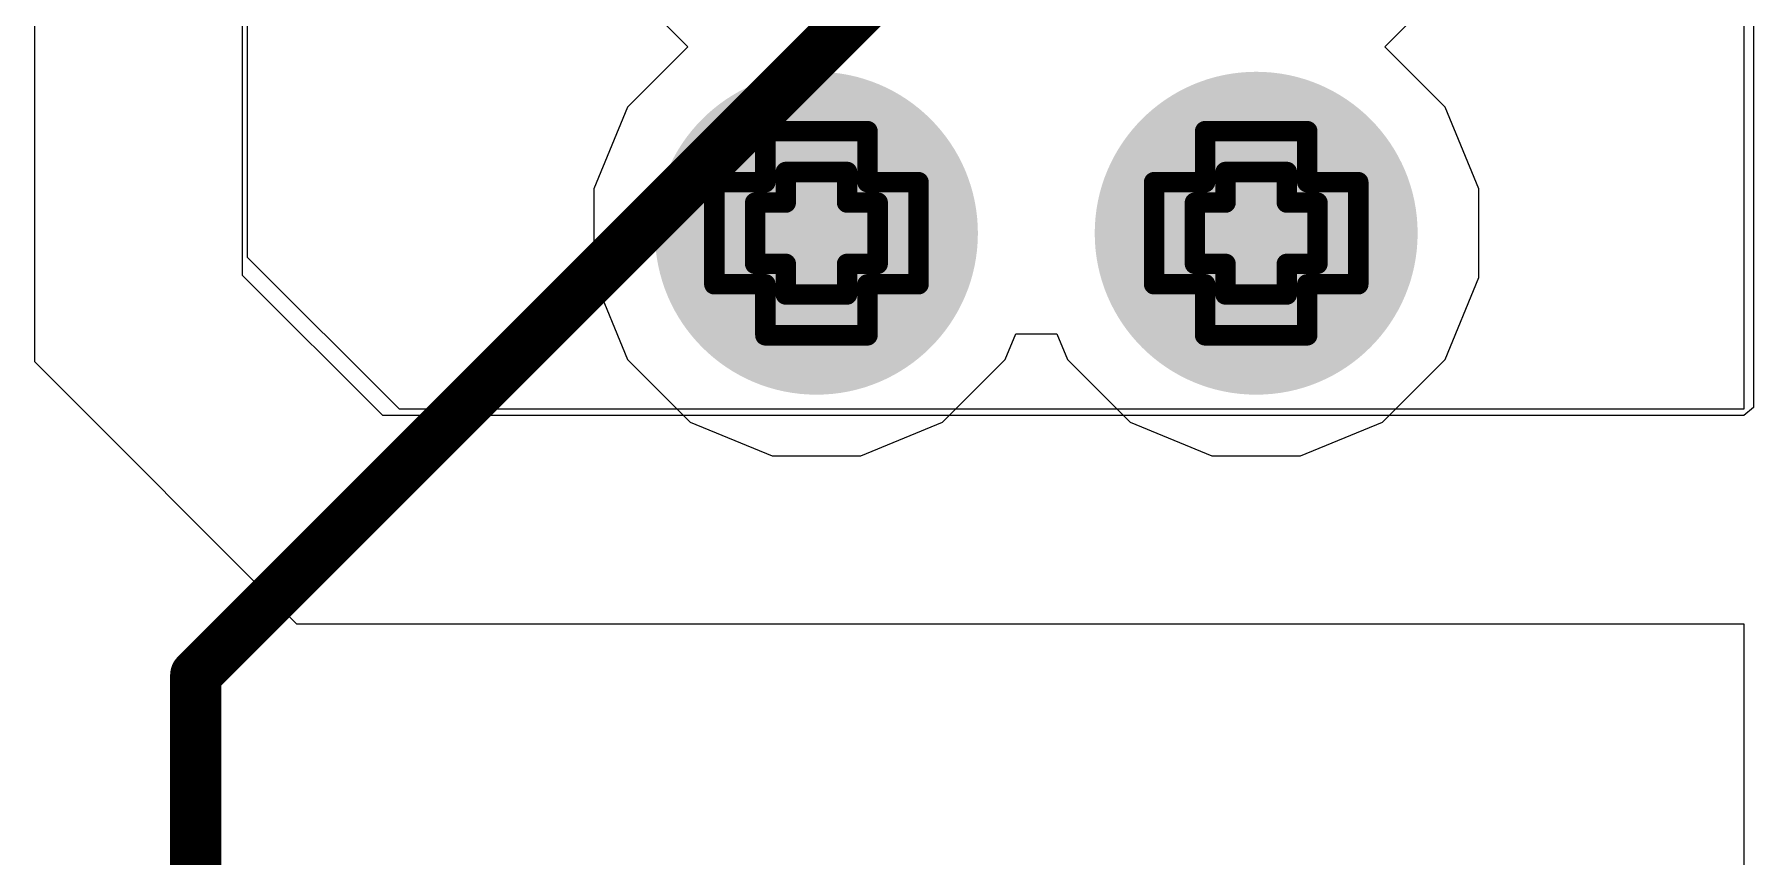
# Model space of a CAD drawing. Header units: inches. Extents: x -3 to 5259, y -3 to 5282.
# Drawn here: x 85.518 to 89.794, y 19.106 to 21.151 of the extents above; entities that cross this region are included whole.
import ezdxf

# ---------------------------------------------------------------- set-up
doc = ezdxf.new("R2010")
doc.units = ezdxf.units.IN
for name, color, linetype in [('Bottom Layer', 5, 'Continuous'), ('Bottom Solder', 6, 'Continuous'), ('Drill Drawing', 1, 'Continuous'), ('Layer 1', 16, 'Continuous'), ('Layer 2', 76, 'Continuous'), ('Top Layer', 1, 'Continuous'), ('Top Overlay', 2, 'Continuous'), ('Top Solder', 216, 'Continuous'), ('Via Holes', 16, 'Continuous')]:
    doc.layers.add(name, color=color, linetype=linetype)

# ---------------------------------------------------------------- blocks, each defined once
blk = doc.blocks.new('SVZ1VM221FBRE00RAXXX_231')
at = {"layer": 'Top Overlay'}
for points in [[(-4.2012, 2.49, 0.127, 0.127, 0), (-2.465, 4.2262, 0.127, 0.127, 0)], [(-4.2012, 0.7824, 0.127, 0.127, 0), (-4.2012, 2.49, 0.127, 0.127, 0)]]:
    blk.add_lwpolyline(points, format="xyseb", dxfattribs=at)
blk.add_lwpolyline([(-4.233, 2.49, 0.0635, 0.0635, 1), (-4.1695, 2.49, 0.0635, 0.0635, 1)], format="xyseb", close=True, dxfattribs=at)
blk.add_lwpolyline([(-4.233, 2.49, 0.0635, 0.0635, 1), (-4.1695, 2.49, 0.0635, 0.0635, 1)], format="xyseb", close=True, dxfattribs=at)

msp = doc.modelspace()

# ---------------------------------------------------------------- hatches: boundary and pattern name
at = {"layer": 'Bottom Layer'}
h = msp.add_hatch(color=5, dxfattribs=at)
edge = h.paths.add_edge_path()
edge.add_arc((87.4631, 20.6562), 0.3, 0, 360)
h = msp.add_hatch(color=5, dxfattribs=at)
edge = h.paths.add_edge_path()
edge.add_arc((88.5569, 20.6562), 0.3, 0, 360)
at = {"layer": 'Bottom Solder'}
h = msp.add_hatch(color=6, dxfattribs=at)
edge = h.paths.add_edge_path()
edge.add_arc((87.4631, 20.6562), 0.4016, 0, 360)
h = msp.add_hatch(color=6, dxfattribs=at)
edge = h.paths.add_edge_path()
edge.add_arc((88.5569, 20.6562), 0.4016, 0, 360)
at = {"layer": 'Layer 1'}
h = msp.add_hatch(color=16, dxfattribs=at)
edge = h.paths.add_edge_path()
edge.add_arc((87.4631, 20.6562), 0.3, 0, 360)
h = msp.add_hatch(color=16, dxfattribs=at)
edge = h.paths.add_edge_path()
edge.add_arc((88.5569, 20.6562), 0.3, 0, 360)
at = {"layer": 'Layer 2'}
h = msp.add_hatch(color=76, dxfattribs=at)
edge = h.paths.add_edge_path()
edge.add_arc((87.4631, 20.6562), 0.3, 0, 360)
h = msp.add_hatch(color=76, dxfattribs=at)
edge = h.paths.add_edge_path()
edge.add_arc((88.5569, 20.6562), 0.3, 0, 360)
at = {"layer": 'Top Layer'}
h = msp.add_hatch(color=1, dxfattribs=at)
edge = h.paths.add_edge_path()
edge.add_arc((87.4631, 20.6562), 0.3, 0, 360)
h = msp.add_hatch(color=1, dxfattribs=at)
edge = h.paths.add_edge_path()
edge.add_arc((88.5569, 20.6562), 0.3, 0, 360)
at = {"layer": 'Top Solder'}
h = msp.add_hatch(color=216, dxfattribs=at)
edge = h.paths.add_edge_path()
edge.add_arc((87.4631, 20.6562), 0.4016, 0, 360)
h = msp.add_hatch(color=216, dxfattribs=at)
edge = h.paths.add_edge_path()
edge.add_arc((88.5569, 20.6562), 0.4016, 0, 360)
at = {"layer": 'Via Holes'}
h = msp.add_hatch(color=7, dxfattribs=at)
edge = h.paths.add_edge_path()
edge.add_arc((87.4631, 20.6562), 0.15, 0, 360)
h = msp.add_hatch(color=7, dxfattribs=at)
edge = h.paths.add_edge_path()
edge.add_arc((88.5569, 20.6562), 0.15, 0, 360)

# ---------------------------------------------------------------- linework, layer by layer
at = {"layer": 'Drill Drawing'}
for points in [[(87.3361, 20.7832, 0.0508, 0.0508, 0), (87.3361, 20.9102, 0.0508, 0.0508, 0)], [(87.3361, 20.9102, 0.0508, 0.0508, 0), (87.5901, 20.9102, 0.0508, 0.0508, 0)], [(87.5901, 20.7832, 0.0508, 0.0508, 0), (87.5901, 20.9102, 0.0508, 0.0508, 0)], [(88.4299, 20.7832, 0.0508, 0.0508, 0), (88.4299, 20.9102, 0.0508, 0.0508, 0)], [(88.4299, 20.9102, 0.0508, 0.0508, 0), (88.6839, 20.9102, 0.0508, 0.0508, 0)], [(88.6839, 20.7832, 0.0508, 0.0508, 0), (88.6839, 20.9102, 0.0508, 0.0508, 0)], [(87.3869, 20.7324, 0.0508, 0.0508, 0), (87.3869, 20.8086, 0.0508, 0.0508, 0)], [(87.3869, 20.8086, 0.0508, 0.0508, 0), (87.5393, 20.8086, 0.0508, 0.0508, 0)], [(87.5393, 20.7324, 0.0508, 0.0508, 0), (87.5393, 20.8086, 0.0508, 0.0508, 0)], [(88.4807, 20.7324, 0.0508, 0.0508, 0), (88.4807, 20.8086, 0.0508, 0.0508, 0)], [(88.4807, 20.8086, 0.0508, 0.0508, 0), (88.6331, 20.8086, 0.0508, 0.0508, 0)], [(88.6331, 20.7324, 0.0508, 0.0508, 0), (88.6331, 20.8086, 0.0508, 0.0508, 0)], [(87.2091, 20.5292, 0.0508, 0.0508, 0), (87.2091, 20.7832, 0.0508, 0.0508, 0)], [(87.2091, 20.7832, 0.0508, 0.0508, 0), (87.3361, 20.7832, 0.0508, 0.0508, 0)], [(87.5901, 20.7832, 0.0508, 0.0508, 0), (87.7171, 20.7832, 0.0508, 0.0508, 0)], [(87.7171, 20.5292, 0.0508, 0.0508, 0), (87.7171, 20.7832, 0.0508, 0.0508, 0)], [(88.3029, 20.5292, 0.0508, 0.0508, 0), (88.3029, 20.7832, 0.0508, 0.0508, 0)], [(88.3029, 20.7832, 0.0508, 0.0508, 0), (88.4299, 20.7832, 0.0508, 0.0508, 0)], [(88.6839, 20.7832, 0.0508, 0.0508, 0), (88.8109, 20.7832, 0.0508, 0.0508, 0)], [(88.8109, 20.5292, 0.0508, 0.0508, 0), (88.8109, 20.7832, 0.0508, 0.0508, 0)], [(87.3107, 20.58, 0.0508, 0.0508, 0), (87.3107, 20.7324, 0.0508, 0.0508, 0)], [(87.3107, 20.7324, 0.0508, 0.0508, 0), (87.3869, 20.7324, 0.0508, 0.0508, 0)], [(87.5393, 20.7324, 0.0508, 0.0508, 0), (87.6155, 20.7324, 0.0508, 0.0508, 0)], [(87.6155, 20.58, 0.0508, 0.0508, 0), (87.6155, 20.7324, 0.0508, 0.0508, 0)], [(88.4045, 20.58, 0.0508, 0.0508, 0), (88.4045, 20.7324, 0.0508, 0.0508, 0)], [(88.4045, 20.7324, 0.0508, 0.0508, 0), (88.4807, 20.7324, 0.0508, 0.0508, 0)], [(88.6331, 20.7324, 0.0508, 0.0508, 0), (88.7093, 20.7324, 0.0508, 0.0508, 0)], [(88.7093, 20.58, 0.0508, 0.0508, 0), (88.7093, 20.7324, 0.0508, 0.0508, 0)], [(87.3107, 20.58, 0.0508, 0.0508, 0), (87.3869, 20.58, 0.0508, 0.0508, 0)], [(87.3869, 20.5038, 0.0508, 0.0508, 0), (87.3869, 20.58, 0.0508, 0.0508, 0)], [(87.5393, 20.58, 0.0508, 0.0508, 0), (87.6155, 20.58, 0.0508, 0.0508, 0)], [(87.5393, 20.5038, 0.0508, 0.0508, 0), (87.5393, 20.58, 0.0508, 0.0508, 0)], [(88.4045, 20.58, 0.0508, 0.0508, 0), (88.4807, 20.58, 0.0508, 0.0508, 0)], [(88.4807, 20.5038, 0.0508, 0.0508, 0), (88.4807, 20.58, 0.0508, 0.0508, 0)], [(88.6331, 20.58, 0.0508, 0.0508, 0), (88.7093, 20.58, 0.0508, 0.0508, 0)], [(88.6331, 20.5038, 0.0508, 0.0508, 0), (88.6331, 20.58, 0.0508, 0.0508, 0)], [(87.2091, 20.5292, 0.0508, 0.0508, 0), (87.3361, 20.5292, 0.0508, 0.0508, 0)], [(87.3361, 20.4022, 0.0508, 0.0508, 0), (87.3361, 20.5292, 0.0508, 0.0508, 0)], [(87.3869, 20.5038, 0.0508, 0.0508, 0), (87.5393, 20.5038, 0.0508, 0.0508, 0)], [(87.5901, 20.5292, 0.0508, 0.0508, 0), (87.7171, 20.5292, 0.0508, 0.0508, 0)], [(87.5901, 20.4022, 0.0508, 0.0508, 0), (87.5901, 20.5292, 0.0508, 0.0508, 0)], [(88.3029, 20.5292, 0.0508, 0.0508, 0), (88.4299, 20.5292, 0.0508, 0.0508, 0)], [(88.4299, 20.4022, 0.0508, 0.0508, 0), (88.4299, 20.5292, 0.0508, 0.0508, 0)], [(88.4807, 20.5038, 0.0508, 0.0508, 0), (88.6331, 20.5038, 0.0508, 0.0508, 0)], [(88.6839, 20.5292, 0.0508, 0.0508, 0), (88.8109, 20.5292, 0.0508, 0.0508, 0)], [(88.6839, 20.4022, 0.0508, 0.0508, 0), (88.6839, 20.5292, 0.0508, 0.0508, 0)], [(87.3361, 20.4022, 0.0508, 0.0508, 0), (87.5901, 20.4022, 0.0508, 0.0508, 0)], [(88.4299, 20.4022, 0.0508, 0.0508, 0), (88.6839, 20.4022, 0.0508, 0.0508, 0)]]:
    msp.add_lwpolyline(points, format="xyseb", dxfattribs=at)
for points in [[(87.3234, 20.9102, 0.0254, 0.0254, 1), (87.3488, 20.9102, 0.0254, 0.0254, 1)], [(87.3234, 20.9102, 0.0254, 0.0254, 1), (87.3488, 20.9102, 0.0254, 0.0254, 1)], [(87.5774, 20.9102, 0.0254, 0.0254, 1), (87.6028, 20.9102, 0.0254, 0.0254, 1)], [(87.5774, 20.9102, 0.0254, 0.0254, 1), (87.6028, 20.9102, 0.0254, 0.0254, 1)], [(88.4172, 20.9102, 0.0254, 0.0254, 1), (88.4426, 20.9102, 0.0254, 0.0254, 1)], [(88.4172, 20.9102, 0.0254, 0.0254, 1), (88.4426, 20.9102, 0.0254, 0.0254, 1)], [(88.6712, 20.9102, 0.0254, 0.0254, 1), (88.6966, 20.9102, 0.0254, 0.0254, 1)], [(88.6712, 20.9102, 0.0254, 0.0254, 1), (88.6966, 20.9102, 0.0254, 0.0254, 1)], [(87.3742, 20.8086, 0.0254, 0.0254, 1), (87.3996, 20.8086, 0.0254, 0.0254, 1)], [(87.3742, 20.8086, 0.0254, 0.0254, 1), (87.3996, 20.8086, 0.0254, 0.0254, 1)], [(87.5266, 20.8086, 0.0254, 0.0254, 1), (87.552, 20.8086, 0.0254, 0.0254, 1)], [(87.5266, 20.8086, 0.0254, 0.0254, 1), (87.552, 20.8086, 0.0254, 0.0254, 1)], [(88.468, 20.8086, 0.0254, 0.0254, 1), (88.4934, 20.8086, 0.0254, 0.0254, 1)], [(88.468, 20.8086, 0.0254, 0.0254, 1), (88.4934, 20.8086, 0.0254, 0.0254, 1)], [(88.6204, 20.8086, 0.0254, 0.0254, 1), (88.6458, 20.8086, 0.0254, 0.0254, 1)], [(88.6204, 20.8086, 0.0254, 0.0254, 1), (88.6458, 20.8086, 0.0254, 0.0254, 1)], [(87.1964, 20.7832, 0.0254, 0.0254, 1), (87.2218, 20.7832, 0.0254, 0.0254, 1)], [(87.1964, 20.7832, 0.0254, 0.0254, 1), (87.2218, 20.7832, 0.0254, 0.0254, 1)], [(87.3234, 20.7832, 0.0254, 0.0254, 1), (87.3488, 20.7832, 0.0254, 0.0254, 1)], [(87.3234, 20.7832, 0.0254, 0.0254, 1), (87.3488, 20.7832, 0.0254, 0.0254, 1)], [(87.5774, 20.7832, 0.0254, 0.0254, 1), (87.6028, 20.7832, 0.0254, 0.0254, 1)], [(87.5774, 20.7832, 0.0254, 0.0254, 1), (87.6028, 20.7832, 0.0254, 0.0254, 1)], [(87.7044, 20.7832, 0.0254, 0.0254, 1), (87.7298, 20.7832, 0.0254, 0.0254, 1)], [(87.7044, 20.7832, 0.0254, 0.0254, 1), (87.7298, 20.7832, 0.0254, 0.0254, 1)], [(88.2902, 20.7832, 0.0254, 0.0254, 1), (88.3156, 20.7832, 0.0254, 0.0254, 1)], [(88.2902, 20.7832, 0.0254, 0.0254, 1), (88.3156, 20.7832, 0.0254, 0.0254, 1)], [(88.4172, 20.7832, 0.0254, 0.0254, 1), (88.4426, 20.7832, 0.0254, 0.0254, 1)], [(88.4172, 20.7832, 0.0254, 0.0254, 1), (88.4426, 20.7832, 0.0254, 0.0254, 1)], [(88.6712, 20.7832, 0.0254, 0.0254, 1), (88.6966, 20.7832, 0.0254, 0.0254, 1)], [(88.6712, 20.7832, 0.0254, 0.0254, 1), (88.6966, 20.7832, 0.0254, 0.0254, 1)], [(88.7982, 20.7832, 0.0254, 0.0254, 1), (88.8236, 20.7832, 0.0254, 0.0254, 1)], [(88.7982, 20.7832, 0.0254, 0.0254, 1), (88.8236, 20.7832, 0.0254, 0.0254, 1)], [(87.298, 20.7324, 0.0254, 0.0254, 1), (87.3234, 20.7324, 0.0254, 0.0254, 1)], [(87.298, 20.7324, 0.0254, 0.0254, 1), (87.3234, 20.7324, 0.0254, 0.0254, 1)], [(87.3742, 20.7324, 0.0254, 0.0254, 1), (87.3996, 20.7324, 0.0254, 0.0254, 1)], [(87.3742, 20.7324, 0.0254, 0.0254, 1), (87.3996, 20.7324, 0.0254, 0.0254, 1)], [(87.5266, 20.7324, 0.0254, 0.0254, 1), (87.552, 20.7324, 0.0254, 0.0254, 1)], [(87.5266, 20.7324, 0.0254, 0.0254, 1), (87.552, 20.7324, 0.0254, 0.0254, 1)], [(87.6028, 20.7324, 0.0254, 0.0254, 1), (87.6282, 20.7324, 0.0254, 0.0254, 1)], [(87.6028, 20.7324, 0.0254, 0.0254, 1), (87.6282, 20.7324, 0.0254, 0.0254, 1)], [(88.3918, 20.7324, 0.0254, 0.0254, 1), (88.4172, 20.7324, 0.0254, 0.0254, 1)], [(88.3918, 20.7324, 0.0254, 0.0254, 1), (88.4172, 20.7324, 0.0254, 0.0254, 1)], [(88.468, 20.7324, 0.0254, 0.0254, 1), (88.4934, 20.7324, 0.0254, 0.0254, 1)], [(88.468, 20.7324, 0.0254, 0.0254, 1), (88.4934, 20.7324, 0.0254, 0.0254, 1)], [(88.6204, 20.7324, 0.0254, 0.0254, 1), (88.6458, 20.7324, 0.0254, 0.0254, 1)], [(88.6204, 20.7324, 0.0254, 0.0254, 1), (88.6458, 20.7324, 0.0254, 0.0254, 1)], [(88.6966, 20.7324, 0.0254, 0.0254, 1), (88.722, 20.7324, 0.0254, 0.0254, 1)], [(88.6966, 20.7324, 0.0254, 0.0254, 1), (88.722, 20.7324, 0.0254, 0.0254, 1)], [(87.298, 20.58, 0.0254, 0.0254, 1), (87.3234, 20.58, 0.0254, 0.0254, 1)], [(87.298, 20.58, 0.0254, 0.0254, 1), (87.3234, 20.58, 0.0254, 0.0254, 1)], [(87.3742, 20.58, 0.0254, 0.0254, 1), (87.3996, 20.58, 0.0254, 0.0254, 1)], [(87.3742, 20.58, 0.0254, 0.0254, 1), (87.3996, 20.58, 0.0254, 0.0254, 1)], [(87.5266, 20.58, 0.0254, 0.0254, 1), (87.552, 20.58, 0.0254, 0.0254, 1)], [(87.5266, 20.58, 0.0254, 0.0254, 1), (87.552, 20.58, 0.0254, 0.0254, 1)], [(87.6028, 20.58, 0.0254, 0.0254, 1), (87.6282, 20.58, 0.0254, 0.0254, 1)], [(87.6028, 20.58, 0.0254, 0.0254, 1), (87.6282, 20.58, 0.0254, 0.0254, 1)], [(88.3918, 20.58, 0.0254, 0.0254, 1), (88.4172, 20.58, 0.0254, 0.0254, 1)], [(88.3918, 20.58, 0.0254, 0.0254, 1), (88.4172, 20.58, 0.0254, 0.0254, 1)], [(88.468, 20.58, 0.0254, 0.0254, 1), (88.4934, 20.58, 0.0254, 0.0254, 1)], [(88.468, 20.58, 0.0254, 0.0254, 1), (88.4934, 20.58, 0.0254, 0.0254, 1)], [(88.6204, 20.58, 0.0254, 0.0254, 1), (88.6458, 20.58, 0.0254, 0.0254, 1)], [(88.6204, 20.58, 0.0254, 0.0254, 1), (88.6458, 20.58, 0.0254, 0.0254, 1)], [(88.6966, 20.58, 0.0254, 0.0254, 1), (88.722, 20.58, 0.0254, 0.0254, 1)], [(88.6966, 20.58, 0.0254, 0.0254, 1), (88.722, 20.58, 0.0254, 0.0254, 1)], [(87.1964, 20.5292, 0.0254, 0.0254, 1), (87.2218, 20.5292, 0.0254, 0.0254, 1)], [(87.1964, 20.5292, 0.0254, 0.0254, 1), (87.2218, 20.5292, 0.0254, 0.0254, 1)], [(87.3234, 20.5292, 0.0254, 0.0254, 1), (87.3488, 20.5292, 0.0254, 0.0254, 1)], [(87.3234, 20.5292, 0.0254, 0.0254, 1), (87.3488, 20.5292, 0.0254, 0.0254, 1)], [(87.3742, 20.5038, 0.0254, 0.0254, 1), (87.3996, 20.5038, 0.0254, 0.0254, 1)], [(87.3742, 20.5038, 0.0254, 0.0254, 1), (87.3996, 20.5038, 0.0254, 0.0254, 1)], [(87.5266, 20.5038, 0.0254, 0.0254, 1), (87.552, 20.5038, 0.0254, 0.0254, 1)], [(87.5266, 20.5038, 0.0254, 0.0254, 1), (87.552, 20.5038, 0.0254, 0.0254, 1)], [(87.5774, 20.5292, 0.0254, 0.0254, 1), (87.6028, 20.5292, 0.0254, 0.0254, 1)], [(87.5774, 20.5292, 0.0254, 0.0254, 1), (87.6028, 20.5292, 0.0254, 0.0254, 1)], [(87.7044, 20.5292, 0.0254, 0.0254, 1), (87.7298, 20.5292, 0.0254, 0.0254, 1)], [(87.7044, 20.5292, 0.0254, 0.0254, 1), (87.7298, 20.5292, 0.0254, 0.0254, 1)], [(88.2902, 20.5292, 0.0254, 0.0254, 1), (88.3156, 20.5292, 0.0254, 0.0254, 1)], [(88.2902, 20.5292, 0.0254, 0.0254, 1), (88.3156, 20.5292, 0.0254, 0.0254, 1)], [(88.4172, 20.5292, 0.0254, 0.0254, 1), (88.4426, 20.5292, 0.0254, 0.0254, 1)], [(88.4172, 20.5292, 0.0254, 0.0254, 1), (88.4426, 20.5292, 0.0254, 0.0254, 1)], [(88.468, 20.5038, 0.0254, 0.0254, 1), (88.4934, 20.5038, 0.0254, 0.0254, 1)], [(88.468, 20.5038, 0.0254, 0.0254, 1), (88.4934, 20.5038, 0.0254, 0.0254, 1)], [(88.6204, 20.5038, 0.0254, 0.0254, 1), (88.6458, 20.5038, 0.0254, 0.0254, 1)], [(88.6204, 20.5038, 0.0254, 0.0254, 1), (88.6458, 20.5038, 0.0254, 0.0254, 1)], [(88.6712, 20.5292, 0.0254, 0.0254, 1), (88.6966, 20.5292, 0.0254, 0.0254, 1)], [(88.6712, 20.5292, 0.0254, 0.0254, 1), (88.6966, 20.5292, 0.0254, 0.0254, 1)], [(88.7982, 20.5292, 0.0254, 0.0254, 1), (88.8236, 20.5292, 0.0254, 0.0254, 1)], [(88.7982, 20.5292, 0.0254, 0.0254, 1), (88.8236, 20.5292, 0.0254, 0.0254, 1)], [(87.3234, 20.4022, 0.0254, 0.0254, 1), (87.3488, 20.4022, 0.0254, 0.0254, 1)], [(87.3234, 20.4022, 0.0254, 0.0254, 1), (87.3488, 20.4022, 0.0254, 0.0254, 1)], [(87.5774, 20.4022, 0.0254, 0.0254, 1), (87.6028, 20.4022, 0.0254, 0.0254, 1)], [(87.5774, 20.4022, 0.0254, 0.0254, 1), (87.6028, 20.4022, 0.0254, 0.0254, 1)], [(88.4172, 20.4022, 0.0254, 0.0254, 1), (88.4426, 20.4022, 0.0254, 0.0254, 1)], [(88.4172, 20.4022, 0.0254, 0.0254, 1), (88.4426, 20.4022, 0.0254, 0.0254, 1)], [(88.6712, 20.4022, 0.0254, 0.0254, 1), (88.6966, 20.4022, 0.0254, 0.0254, 1)], [(88.6712, 20.4022, 0.0254, 0.0254, 1), (88.6966, 20.4022, 0.0254, 0.0254, 1)]]:
    msp.add_lwpolyline(points, format="xyseb", close=True, dxfattribs=at)
at = {"layer": 'Layer 2'}
for p, q in [((86.9934, 21.2697), (87.1432, 21.1199)), ((88.8767, 21.1199), (89.0266, 21.2697)), ((87.1432, 21.1199), (86.9934, 20.97)), ((89.0266, 20.97), (88.8767, 21.1199)), ((86.9934, 20.97), (86.9091, 20.7664)), ((89.1109, 20.7664), (89.0266, 20.97)), ((86.9091, 20.7664), (86.9091, 20.546)), ((89.1109, 20.546), (89.1109, 20.7664)), ((86.9091, 20.546), (86.9934, 20.3424)), ((89.0266, 20.3424), (89.1109, 20.546)), ((87.9327, 20.3424), (87.9592, 20.4063)), ((87.9592, 20.4063), (88.0608, 20.4063)), ((88.0608, 20.4063), (88.0872, 20.3424)), ((86.9934, 20.3424), (87.1492, 20.1865)), ((87.7769, 20.1865), (87.9327, 20.3424)), ((88.0872, 20.3424), (88.2431, 20.1865)), ((88.8707, 20.1865), (89.0266, 20.3424)), ((87.1492, 20.1865), (87.3529, 20.1022)), ((87.5733, 20.1022), (87.7769, 20.1865)), ((88.2431, 20.1865), (88.4467, 20.1022)), ((88.6671, 20.1022), (88.8707, 20.1865)), ((87.3529, 20.1022), (87.5733, 20.1022)), ((88.4467, 20.1022), (88.6671, 20.1022))]:
    msp.add_line(p, q, dxfattribs=at)
at = {"layer": 'Top Layer'}
for p, q in [((89.7697, 24.4211), (89.7697, 20.2184)), ((86.0484, 20.596), (86.0484, 24.009)), ((89.7942, 23.9076), (89.7942, 20.223)), ((85.5179, 22.4824), (85.5179, 20.3368)), ((86.0359, 20.5513), (86.0359, 22.4824)), ((86.4259, 20.2184), (86.0484, 20.596)), ((86.3842, 20.203), (86.0359, 20.5513)), ((85.5179, 20.3368), (86.1697, 19.685)), ((89.7697, 20.203), (86.3842, 20.203)), ((89.7697, 20.2184), (86.4259, 20.2184)), ((89.7942, 20.223), (89.7697, 20.203)), ((86.1697, 19.685), (89.7697, 19.685)), ((89.7697, 19.685), (89.7697, 12.9169))]:
    msp.add_line(p, q, dxfattribs=at)

# ---------------------------------------------------------------- block references
msp.add_blockref('SVZ1VM221FBRE00RAXXX_231', (90.1203, 17.0673))

doc.saveas('drawing.dxf')
